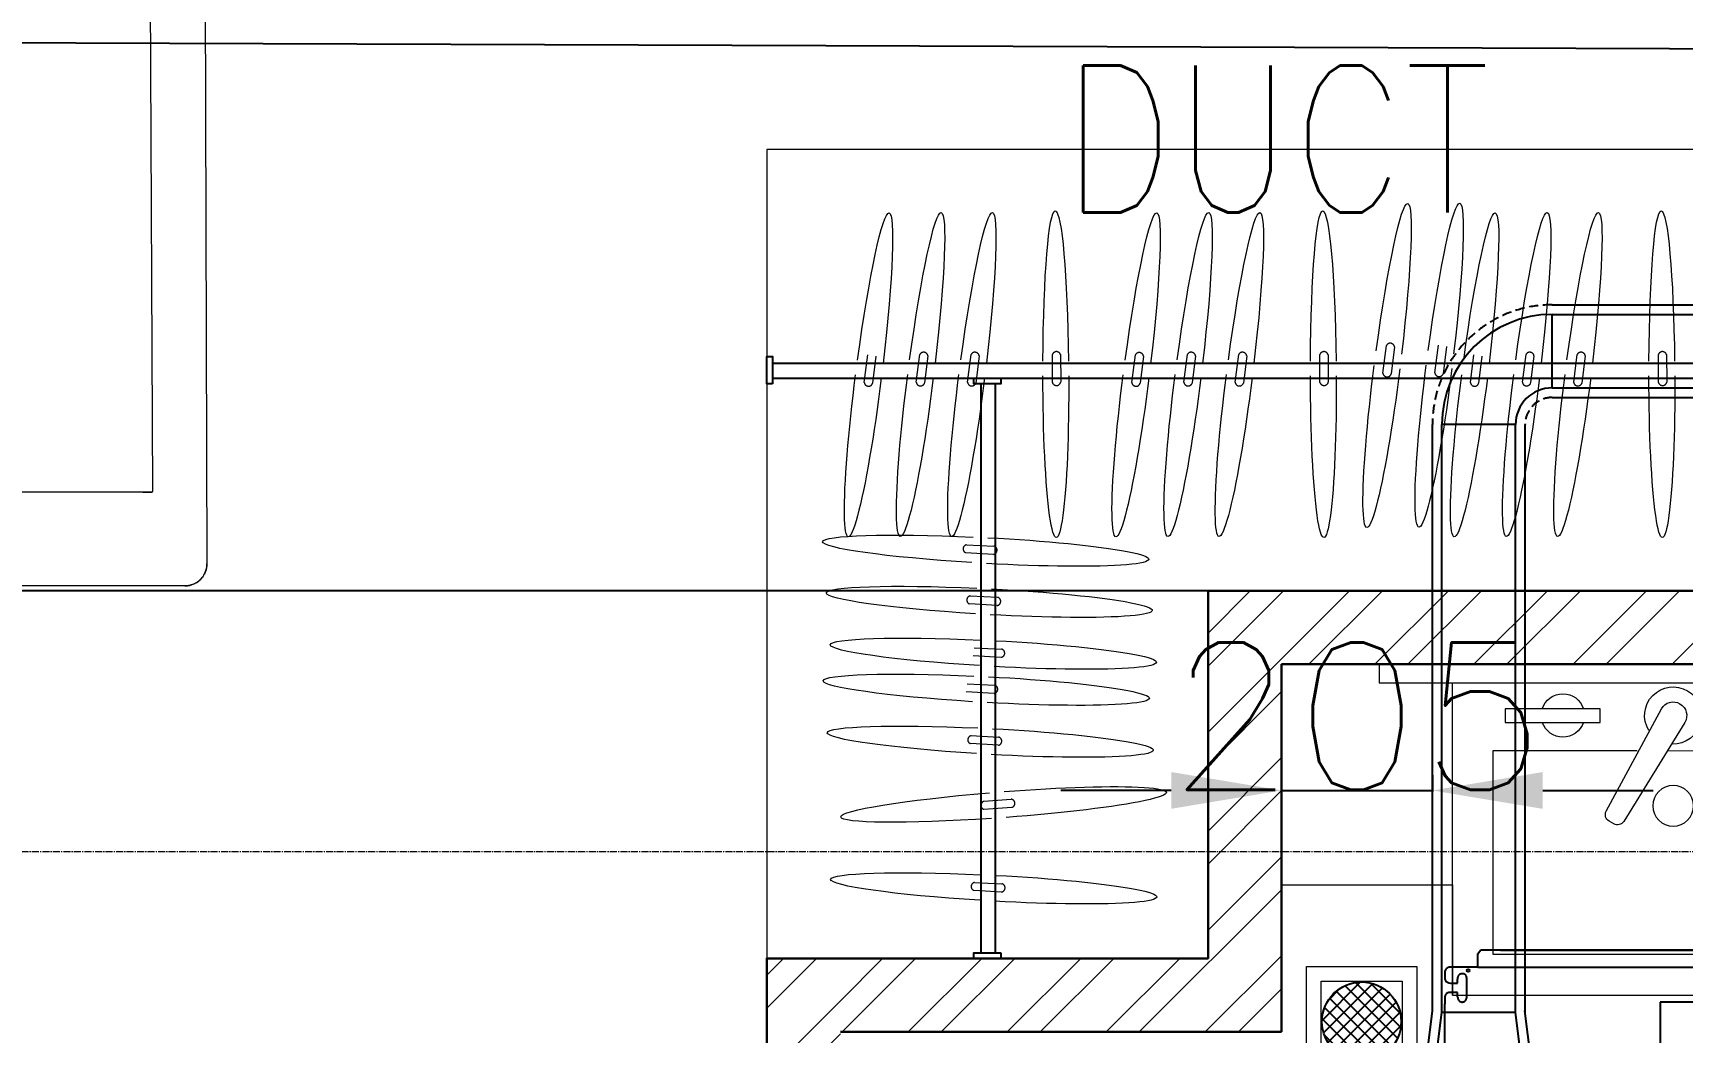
# Model space of a CAD drawing. Header units: millimetres. Extents: x -9226 to 166212, y -13 to 97274.
# Drawn here: x 33402 to 35645, y 62880 to 64239 of the extents above; entities that cross this region are included whole.
import ezdxf

# ---------------------------------------------------------------- set-up
doc = ezdxf.new("R2010")
doc.units = ezdxf.units.MM
for name, pattern in [('01-AT-PLA Floor Plans$0$DASHED', [19.05, 12.7, -6.35]), ('23491-A-XR-GRID$0$23288-XR-Unit GRIDS$0$CENTER2', [28.575, 19.05, -3.175, 3.175, -3.175]), ('23491-XR-AR-2ND FLOOR PLAN$0$23491-XR-AR-2ND FLOOR PLAN$0$Hidden_3', [7.14375, 4.7625, -2.38125])]:
    doc.linetypes.add(name, pattern=pattern)
doc.layers.get('0').update_dxf_attribs({"color": 8})
doc.layers.get('Defpoints').update_dxf_attribs({"color": 8})
for name, color, linetype in [('-TEXT', 7, 'Continuous'), ('1.INS', 8, 'Continuous'), ('1.SAD', 5, 'Continuous'), ('23491-XR-AR-2ND FLOOR PLAN$0$23491-XR-AR-2ND FLOOR PLAN$0$I-JOINERY HIDDEN', 8, '23491-XR-AR-2ND FLOOR PLAN$0$23491-XR-AR-2ND FLOOR PLAN$0$Hidden_3'), ('23491-XR-AR-2ND FLOOR PLAN$0$23491-XR-AR-2ND FLOOR PLAN$0$NEC-DR-FIXTURES', 8, 'Continuous'), ('EAD', 30, 'Continuous'), ('FAD', 3, 'Continuous'), ('INCHULATION', 253, 'Continuous'), ('M-HVAC-FCU-02', 20, 'Continuous'), ('M-HVAC-FCU-05', 20, 'Continuous'), ('UNIT', 20, 'Continuous'), ('VCD SHE', 7, 'Continuous')]:
    doc.layers.add(name, color=color, linetype=linetype)
for name, color, linetype, lineweight in [('1.XREF', 8, 'Continuous', 9), ('23491-A-XR-GRID$0$G-ANNO-GRID', 8, '23491-A-XR-GRID$0$23288-XR-Unit GRIDS$0$CENTER2', 0), ('23491-XR-AR-2ND FLOOR PLAN$0$23491-XR-AR-2ND FLOOR PLAN$0$23491-XR-AR-TYP-FLOOR$0$A-FIXT-TOIT-PLAN', 8, 'Continuous', 5), ('23491-XR-AR-2ND FLOOR PLAN$0$23491-XR-AR-2ND FLOOR PLAN$0$23491-XR-AR-TYP-FLOOR$0$A-FURN-FREE-PLAN', 8, 'Continuous', 5), ('23491-XR-AR-2ND FLOOR PLAN$0$23491-XR-AR-2ND FLOOR PLAN$0$23491-XR-AR-TYP-FLOOR$0$A-WALL-PATT', 8, 'Continuous', 5), ('23491-XR-AR-2ND FLOOR PLAN$0$23491-XR-AR-2ND FLOOR PLAN$0$A-FURN-FREE-PLAN', 8, 'Continuous', 5), ('23491-XR-AR-2ND FLOOR PLAN$0$23491-XR-AR-2ND FLOOR PLAN$0$A-WALL', 8, 'Continuous', 30), ('A-ANNO-DIMS', 8, 'Continuous', 9)]:
    doc.layers.add(name, color=color, linetype=linetype, lineweight=lineweight)
doc.styles.add('JSE', font='romans.shx', dxfattribs={"width": 0.85})
doc.styles.get("Standard").update_dxf_attribs({"font": 'romans.shx', "height": 200})
doc.dimstyles.new('ISO-25', dxfattribs={"dimtxt": 200, "dimasz": 150, "dimexe": 1.25, "dimexo": 0.625, "dimgap": 1, "dimtad": 1, "dimtoh": 1, "dimdec": 0, "dimrnd": 5, "dimtxsty": 'Standard', "dimcen": 2.5, "dimclrd": 256, "dimclre": 256, "dimclrt": 7, "dimadec": 0, "dimazin": 0, "dimtfac": 1, "dimtdec": 0, "dimtix": 1, "dimtmove": 2, "dimatfit": 3, "dimfxl": 1, "dimarcsym": 1})

# ---------------------------------------------------------------- blocks, each defined once
blk = doc.blocks.new('23491-XR-AR-2ND FLOOR PLAN$0$23491-XR-AR-2ND FLOOR PLAN$0$23491-XR-AR-TYP-FLOOR$0$Zone-6_30May22$0$A$C38B4630D')
at = {"color": 8, "linetype": 'ByBlock'}
for p, q in [((-2.2732, 0.9668), (-0.3299, 0.9728)), ((-0.2999, 0.9428), (-0.2999, -0.7972)), ((-1.7245, 0.8928), (-0.4294, 0.8988)), ((-0.4294, 0.8988), (-0.4284, 0.8988)), ((-0.4274, 0.8969), (-0.4274, -0.65))]:
    blk.add_line(p, q, dxfattribs=at)
at = {"color": 8, "linetype": 'ByBlock', "flags": 128}
for points in [[(-0.3299, 0.9728), (-0.3287, 0.9728), (-0.3275, 0.9727), (-0.3263, 0.9726), (-0.3252, 0.9724), (-0.324, 0.9722), (-0.3228, 0.9719), (-0.3216, 0.9716), (-0.3205, 0.9713), (-0.3194, 0.9709), (-0.3183, 0.9704), (-0.3172, 0.9699), (-0.3161, 0.9694), (-0.315, 0.9688), (-0.314, 0.9682), (-0.313, 0.9675), (-0.312, 0.9669), (-0.3111, 0.9661), (-0.3102, 0.9653), (-0.3093, 0.9645), (-0.3084, 0.9637), (-0.3076, 0.9628), (-0.3068, 0.9619), (-0.3061, 0.961), (-0.3054, 0.96), (-0.3047, 0.959), (-0.3041, 0.958), (-0.3035, 0.9569), (-0.3029, 0.9559), (-0.3024, 0.9548), (-0.302, 0.9537), (-0.3016, 0.9525), (-0.3012, 0.9514), (-0.3009, 0.9502), (-0.3006, 0.9491), (-0.3004, 0.9479), (-0.3002, 0.9467), (-0.3001, 0.9455), (-0.3, 0.9443), (-0.2999, 0.9431), (-0.2999, 0.9428)], [(-0.4274, 0.8978), (-0.4274, 0.8978), (-0.4274, 0.8979), (-0.4274, 0.8979), (-0.4274, 0.8979), (-0.4274, 0.898), (-0.4274, 0.898), (-0.4274, 0.8981), (-0.4275, 0.8981), (-0.4275, 0.8981), (-0.4275, 0.8982), (-0.4275, 0.8982), (-0.4275, 0.8982), (-0.4275, 0.8983), (-0.4276, 0.8983), (-0.4276, 0.8983), (-0.4276, 0.8984), (-0.4276, 0.8984), (-0.4277, 0.8984), (-0.4277, 0.8985), (-0.4277, 0.8985), (-0.4277, 0.8985), (-0.4278, 0.8985), (-0.4278, 0.8986), (-0.4278, 0.8986), (-0.4279, 0.8986), (-0.4279, 0.8986), (-0.4279, 0.8987), (-0.428, 0.8987), (-0.428, 0.8987), (-0.428, 0.8987), (-0.4281, 0.8987), (-0.4281, 0.8987), (-0.4282, 0.8987), (-0.4282, 0.8988), (-0.4282, 0.8988), (-0.4283, 0.8988), (-0.4283, 0.8988), (-0.4284, 0.8988), (-0.4284, 0.8988), (-0.4284, 0.8988)], [(-0.4274, 0.8856), (-0.4274, 0.8857), (-0.4274, 0.8859), (-0.4274, 0.886), (-0.4274, 0.8862), (-0.4274, 0.8864), (-0.4274, 0.8865), (-0.4274, 0.8867), (-0.4274, 0.8869), (-0.4274, 0.8871), (-0.4274, 0.8873), (-0.4274, 0.8875), (-0.4274, 0.8877), (-0.4274, 0.8879), (-0.4274, 0.8882), (-0.4274, 0.8884), (-0.4274, 0.8886), (-0.4274, 0.8889), (-0.4274, 0.8891), (-0.4274, 0.8894), (-0.4274, 0.8896), (-0.4274, 0.8899), (-0.4274, 0.8901), (-0.4274, 0.8904), (-0.4274, 0.8906), (-0.4274, 0.8909), (-0.4274, 0.8912), (-0.4274, 0.8914), (-0.4274, 0.8917), (-0.4274, 0.8919), (-0.4274, 0.8922), (-0.4274, 0.8925), (-0.4274, 0.8927), (-0.4274, 0.893), (-0.4274, 0.8932), (-0.4274, 0.8935), (-0.4274, 0.8937), (-0.4274, 0.8939), (-0.4274, 0.8942), (-0.4274, 0.8944), (-0.4274, 0.8946), (-0.4274, 0.8949), (-0.4274, 0.8951), (-0.4274, 0.8953), (-0.4274, 0.8955), (-0.4274, 0.8957), (-0.4274, 0.8959), (-0.4274, 0.896), (-0.4274, 0.8962), (-0.4274, 0.8964), (-0.4274, 0.8965), (-0.4274, 0.8967), (-0.4274, 0.8968), (-0.4274, 0.897), (-0.4274, 0.8971), (-0.4274, 0.8972), (-0.4274, 0.8973), (-0.4274, 0.8974), (-0.4274, 0.8975), (-0.4274, 0.8975), (-0.4274, 0.8976), (-0.4274, 0.8977), (-0.4274, 0.8977), (-0.4274, 0.8977), (-0.4274, 0.8978), (-0.4274, 0.8978), (-0.4274, 0.8978)], [(-0.4274, 0.8978), (-0.4274, 0.8978), (-0.4274, 0.8978), (-0.4274, 0.8977), (-0.4274, 0.8977), (-0.4274, 0.8976), (-0.4274, 0.8976), (-0.4274, 0.8975), (-0.4274, 0.8974), (-0.4274, 0.8974), (-0.4274, 0.8973), (-0.4274, 0.8972), (-0.4274, 0.897), (-0.4274, 0.8969)]]:
    blk.add_lwpolyline(points, dxfattribs=at)
at = {"color": 8, "linetype": 'ByBlock'}
for start, end in [(60, 90), (0, 52.5651)]:
    blk.add_arc((-0.3299, 0.9428), 0.03, start, end, dxfattribs=at)
blk = doc.blocks.new('*U148')
at = {"color": 8}
for points in [[(0.1, 467.5), (0, -532.5), (-300, -532.5), (-300, -300), (-450, -300), (-450, 300), (-300, 300), (-299.9, 467.5)], [(0, 400), (0, -400), (-25, -400), (-25, 400)], [(-25, -300), (-25, 300), (-450, 300), (-450, -300)], [(-79.1, 228.5), (-79.1, 99.2), (-60.6, 99.2), (-60.6, 228.5)], [(-79.1, -228.5), (-79.1, -99.2), (-60.6, -99.2), (-60.6, -228.5)]]:
    blk.add_lwpolyline(points, close=True, dxfattribs=at)
blk.add_lwpolyline([(-117.3, -6.3), (-117.3, 244.6), (-394.6, 244.6), (-394.6, -244.6), (-117.3, -244.6), (-117.3, -48.9)], dxfattribs=at)
blk.add_lwpolyline([(-60.3, -16, 0.999998), (-78.8, 16), (-213.5, -67.2, 0.405524), (-216.9, -80.7), (-213.1, -87.2, 0.405524), (-199.7, -91)], format="xyb", close=True, dxfattribs=at)
blk.add_circle((-192.3, 0), 27.7, dxfattribs=at)
for centre, radius, start, end in [((-69.5, 150), 29.5, 108.8563, 251.1437), ((-69.5, 150), 29.5, 287.566, 72.434), ((-69.5, 0), 38.8, 238.4369, 181.5631), ((-69.5, -150), 29.5, 108.8563, 251.1437), ((-69.5, -150), 29.5, 287.566, 72.434)]:
    blk.add_arc(centre, radius, start, end, dxfattribs=at)
blk = doc.blocks.new('23491-XR-AR-2ND FLOOR PLAN$0$23491-XR-AR-2ND FLOOR PLAN$0$A$C9ddd01cc')
at = {"layer": '23491-XR-AR-2ND FLOOR PLAN$0$23491-XR-AR-2ND FLOOR PLAN$0$NEC-DR-FIXTURES', "linetype": 'ByBlock'}
h = blk.add_hatch(dxfattribs=at)
h.set_pattern_fill('_USER', color=8, scale=17.945026, angle=163.5932, style=0, double=1, pattern_type=0)
h.set_pattern_definition([(45, (-596980.314, -23271.093), (-12.6890497, 12.6890497), []), (135, (-596980.314, -23271.093), (-12.6890497, -12.6890497), [])])
h.paths.add_polyline_path([(100, 171.8, 1), (100, 28.2, 1)])
at = {"layer": '23491-XR-AR-2ND FLOOR PLAN$0$23491-XR-AR-2ND FLOOR PLAN$0$NEC-DR-FIXTURES', "color": 8, "lineweight": 0, "ltscale": 0.5}
for points in [[(0, 0), (0, 200), (200, 200), (200, 0)], [(173.3, 173.3), (173.3, 26.7), (26.7, 26.7), (26.7, 173.3)]]:
    blk.add_lwpolyline(points, close=True, dxfattribs=at)
at = {"layer": '23491-XR-AR-2ND FLOOR PLAN$0$23491-XR-AR-2ND FLOOR PLAN$0$NEC-DR-FIXTURES', "color": 8, "linetype": 'ByBlock'}
blk.add_circle((100, 100), 71.8, dxfattribs=at)
blk = doc.blocks.new('*U512')
at = {"layer": '23491-XR-AR-2ND FLOOR PLAN$0$23491-XR-AR-2ND FLOOR PLAN$0$I-JOINERY HIDDEN', "color": 8, "linetype": 'ByBlock', "ltscale": 5, "extrusion": (-5.56122e-21, -2.50539e-08, 1), "elevation": 0}
blk.add_lwpolyline([(120.8, 18.4), (128.4, 18.4), (128.4, -18.4), (120.8, -18.4)], close=True, dxfattribs=at)
for points in [[(1463.3, 11), (128.4, 11)], [(128.4, -9), (1463.3, -9)]]:
    blk.add_lwpolyline(points, dxfattribs=at)
at = {"layer": '23491-XR-AR-2ND FLOOR PLAN$0$23491-XR-AR-2ND FLOOR PLAN$0$I-JOINERY HIDDEN', "color": 8, "linetype": 'ByBlock', "ltscale": 5, "extrusion": (-5.56122e-21, -2.50539e-08, 1)}
blk.add_lwpolyline([(1463.3, 18.4), (1470.8, 18.4), (1470.8, -18.4), (1463.3, -18.4)], close=True, dxfattribs=at)
blk = doc.blocks.new('*U150')
at = {"layer": '23491-XR-AR-2ND FLOOR PLAN$0$23491-XR-AR-2ND FLOOR PLAN$0$I-JOINERY HIDDEN', "color": 8, "linetype": 'ByBlock', "ltscale": 5, "extrusion": (-5.56122e-21, -2.50539e-08, 1), "elevation": 0}
blk.add_lwpolyline([(-174.7, 18.4), (-167.2, 18.4), (-167.2, -18.4), (-174.7, -18.4)], close=True, dxfattribs=at)
for points in [[(606.7, 11), (-167.2, 11)], [(-167.2, -9), (606.7, -9)]]:
    blk.add_lwpolyline(points, dxfattribs=at)
at = {"layer": '23491-XR-AR-2ND FLOOR PLAN$0$23491-XR-AR-2ND FLOOR PLAN$0$I-JOINERY HIDDEN', "color": 8, "linetype": 'ByBlock', "ltscale": 5, "extrusion": (-5.56122e-21, -2.50539e-08, 1)}
blk.add_lwpolyline([(606.7, 18.4), (614.2, 18.4), (614.2, -18.4), (606.7, -18.4)], close=True, dxfattribs=at)
blk = doc.blocks.new('23491-XR-AR-2ND FLOOR PLAN')
at = {"layer": '23491-XR-AR-2ND FLOOR PLAN$0$23491-XR-AR-2ND FLOOR PLAN$0$23491-XR-AR-TYP-FLOOR$0$A-WALL-PATT'}
h = blk.add_hatch(dxfattribs=at)
h.set_pattern_fill('ANSI32', color=8, scale=10)
h.paths.add_polyline_path([(37750, 65080), (37750, 64780), (37450, 64780), (36850, 64780), (36850.4, 65579.7), (36750, 65579.7), (36750, 64680), (37650, 64680), (37650, 63480), (35000, 63480), (35000, 62980), (34500, 62980), (34500, 62880), (35100, 62880), (35100, 63380), (37750, 63380), (37750, 61980), (36015, 61980), (36015, 61880), (37550, 61880), (37550, 61780), (37850, 61780), (37850, 65579.7), (37749.7, 65579.7)])
h = blk.add_hatch(dxfattribs=at)
h.set_pattern_fill('ANSI32', color=8, scale=10)
h.paths.add_polyline_path([(34500, 62980), (34400, 62980), (34400, 61980), (34300, 61980), (34300, 61880), (35215, 61880), (35215, 61980), (34500, 61980)])
at = {"layer": '23491-XR-AR-2ND FLOOR PLAN$0$23491-XR-AR-2ND FLOOR PLAN$0$23491-XR-AR-TYP-FLOOR$0$A-FURN-FREE-PLAN', "color": 8}
blk.add_lwpolyline([(35750, 63480), (35750, 64080), (34400, 64080), (34400, 62980)], dxfattribs=at)
at = {"layer": '23491-XR-AR-2ND FLOOR PLAN$0$23491-XR-AR-2ND FLOOR PLAN$0$A-FURN-FREE-PLAN', "color": 8}
for p, q in [((34532.6, 63763.2, 0), (34537.5, 63801, 0)), ((34548.3, 63799.1, 0), (34543.8, 63762.2, 0)), ((34603.3, 63763.6, 0), (34608.2, 63801.4, 0)), ((34619, 63799.5, 0), (34614.5, 63762.6, 0)), ((34673, 63763.6, 0), (34677.9, 63801.4, 0)), ((34688.7, 63799.5, 0), (34684.2, 63762.5, 0)), ((34788.4, 63763.4, 0), (34788.4, 63801.5, 0)), ((34799.3, 63801.1, 0), (34799.6, 63763.8, 0)), ((34896.4, 63763.2, 0), (34901.3, 63801, 0)), ((34912.1, 63799.1, 0), (34907.6, 63762.2, 0)), ((34967.1, 63763.6, 0), (34972, 63801.4, 0)), ((34982.9, 63799.5, 0), (34978.4, 63762.6, 0)), ((35036.8, 63763.6, 0), (35041.7, 63801.4, 0)), ((35052.6, 63799.5, 0), (35048.1, 63762.5, 0)), ((35152.2, 63763.4, 0), (35152.2, 63801.5, 0)), ((35163.2, 63801.1, 0), (35163.5, 63763.8, 0)), ((35237.7, 63775.8, 0), (35242.6, 63813.6, 0)), ((35253.5, 63811.8, 0), (35249, 63774.8, 0)), ((35308.5, 63776.2, 0), (35313.4, 63814, 0)), ((35324.2, 63812.2, 0), (35319.7, 63775.2, 0)), ((35356.7, 63763.2, 0), (35361.6, 63801, 0)), ((35372.5, 63799.1, 0), (35367.9, 63762.2, 0)), ((35427.5, 63763.6, 0), (35432.4, 63801.4, 0)), ((35443.2, 63799.5, 0), (35438.7, 63762.6, 0)), ((35497.2, 63763.6, 0), (35502.1, 63801.4, 0)), ((35512.9, 63799.5, 0), (35508.4, 63762.5, 0)), ((35612.5, 63763.4, 0), (35612.5, 63801.5, 0)), ((35623.5, 63801.1, 0), (35623.8, 63763.8, 0)), ((34708.4, 63529.5, 0), (34670.4, 63531.7, 0)), ((34671.5, 63542.6, 0), (34708.7, 63540.8, 0)), ((34713.4, 63460, 0), (34675.4, 63462.2, 0)), ((34676.4, 63473.1, 0), (34713.7, 63471.3, 0)), ((34681.9, 63402.6, 0), (34719.1, 63400.7, 0)), ((34718.9, 63389.4, 0), (34680.8, 63391.6, 0)), ((34672.4, 63353.5, 0), (34709.6, 63351.7, 0)), ((34709.3, 63340.4, 0), (34671.3, 63342.6, 0)), ((34677.8, 63283, 0), (34715, 63281.1, 0)), ((34714.8, 63269.9, 0), (34676.8, 63272.1, 0)), ((34695, 63193.7, 0), (34732.1, 63196.6, 0)), ((34733.3, 63185.4, 0), (34695.3, 63182.7, 0)), ((34682.4, 63083.5, 0), (34719.6, 63081.6, 0)), ((34719.4, 63070.3, 0), (34681.3, 63072.5, 0))]:
    blk.add_line(p, q, dxfattribs=at)
at = {"layer": '23491-XR-AR-2ND FLOOR PLAN$0$23491-XR-AR-2ND FLOOR PLAN$0$A-FURN-FREE-PLAN', "color": 8, "linetype": '23491-XR-AR-2ND FLOOR PLAN$0$23491-XR-AR-2ND FLOOR PLAN$0$Hidden_3', "ltscale": 10}
for centre, radius, start, end in [((34613.3, 63798.6, 0), 5.8, 8.9275, 151.7974), ((34683, 63798.6, 0), 5.8, 8.9275, 151.7974), ((34793.8, 63799.4, 0), 5.8, 16.3119, 159.1817), ((34906.4, 63798.2, 0), 5.8, 8.9275, 151.7974), ((34977.1, 63798.6, 0), 5.8, 8.9275, 151.7974), ((35046.8, 63798.6, 0), 5.8, 8.9275, 151.7974), ((35157.6, 63799.4, 0), 5.8, 16.3119, 159.1817), ((35247.8, 63810.9, 0), 5.8, 8.9275, 151.7974), ((35437.5, 63798.6, 0), 5.8, 8.9275, 151.7974), ((35507.2, 63798.6, 0), 5.8, 8.9275, 151.7974), ((35617.9, 63799.4, 0), 5.8, 16.3119, 159.1817), ((35243.5, 63776.6, 0), 5.78, 187.3818, 342.0344), ((35314.2, 63777, 0), 5.78, 187.3818, 342.0344), ((34538.3, 63763.9, 0), 5.78, 187.3818, 342.0344), ((34609, 63764.3, 0), 5.78, 187.3818, 342.0344), ((34678.7, 63764.3, 0), 5.78, 187.3818, 342.0344), ((34793.9, 63764.9, 0), 5.78, 194.7662, 349.4188), ((34902.1, 63763.9, 0), 5.78, 187.3818, 342.0344), ((34972.9, 63764.3, 0), 5.78, 187.3818, 342.0344), ((35042.6, 63764.3, 0), 5.78, 187.3818, 342.0344), ((35157.8, 63764.9, 0), 5.78, 194.7662, 349.4188), ((35362.5, 63763.9, 0), 5.78, 187.3818, 342.0344), ((35433.2, 63764.3, 0), 5.78, 187.3818, 342.0344), ((35502.9, 63764.3, 0), 5.78, 187.3818, 342.0344), ((35618.1, 63764.9, 0), 5.78, 194.7662, 349.4188), ((34672.8, 63537, 0), 5.8, 103.0398, 245.9097), ((34707.3, 63535.2, 0), 5.78, 281.4941, 76.1467), ((34677.7, 63467.4, 0), 5.8, 103.0398, 245.9097), ((34712.3, 63465.6, 0), 5.78, 281.4941, 76.1467), ((34717.7, 63395.1, 0), 5.78, 281.4941, 76.1467), ((34708.2, 63346.1, 0), 5.78, 281.4941, 76.1467), ((34679.1, 63277.3, 0), 5.8, 103.0398, 245.9097), ((34713.7, 63275.5, 0), 5.78, 281.4941, 76.1467), ((34697, 63188.2, 0), 5.8, 110.4242, 253.294), ((34731.5, 63190.9, 0), 5.78, 288.8785, 83.5311), ((34683.7, 63077.8, 0), 5.8, 103.0398, 245.9097), ((34718.2, 63076, 0), 5.78, 281.4941, 76.1467)]:
    blk.add_arc(centre, radius, start, end, dxfattribs=at)
at = {"layer": '23491-XR-AR-2ND FLOOR PLAN$0$23491-XR-AR-2ND FLOOR PLAN$0$A-FURN-FREE-PLAN', "color": 8, "lineweight": 0, "ltscale": 10, "extrusion": (1.18861e-10, 1.29042e-09, -1)}
for centre, major_axis, ratio, start_param, end_param in [((35242.4, 63776.2, 0), (-29.1, -230.4, 0), 0.075611, 1.691856, 4.591299), ((35313.2, 63776.6, 0), (-29.1, -230.4, 0), 0.075611, 1.691856, 4.591299), ((34537.2, 63763.5, 0), (-29.1, -230.4, 0), 0.075611, 1.691856, 4.591299), ((34608, 63763.9, 0), (-29.1, -230.4, 0), 0.075611, 1.691856, 4.591299), ((34677.7, 63763.9, 0), (-29.1, -230.4, 0), 0.075611, 1.691856, 4.591299), ((34901.1, 63763.5, 0), (-29.1, -230.4, 0), 0.075611, 1.691856, 4.591299), ((34971.8, 63763.9, 0), (-29.1, -230.4, 0), 0.075611, 1.691856, 4.591299), ((35041.5, 63763.9, 0), (-29.1, -230.4, 0), 0.075611, 1.691856, 4.591299), ((35361.4, 63763.5, 0), (-29.1, -230.4, 0), 0.075611, 1.691856, 4.591299), ((35432.2, 63763.9, 0), (-29.1, -230.4, 0), 0.075611, 1.691856, 4.591299), ((35501.9, 63763.9, 0), (-29.1, -230.4, 0), 0.075611, 1.691856, 4.591299), ((35242.4, 63776.2, 0), (-26.5, -210.1, 0), 0.082947, 4.674333, 7.892004), ((35313.2, 63776.6, 0), (-26.5, -210.1, 0), 0.082947, 4.674333, 7.892004), ((34537.2, 63763.5, 0), (-26.5, -210.1, 0), 0.082947, 4.674333, 7.892004), ((34608, 63763.9, 0), (-26.5, -210.1, 0), 0.082947, 4.674333, 7.892004), ((34677.7, 63763.9, 0), (-26.5, -210.1, 0), 0.082947, 4.674333, 7.892004), ((34901.1, 63763.5, 0), (-26.5, -210.1, 0), 0.082947, 4.674333, 7.892004), ((34971.8, 63763.9, 0), (-26.5, -210.1, 0), 0.082947, 4.674333, 7.892004), ((35041.5, 63763.9, 0), (-26.5, -210.1, 0), 0.082947, 4.674333, 7.892004), ((35361.4, 63763.5, 0), (-26.5, -210.1, 0), 0.082947, 4.674333, 7.892004), ((35432.2, 63763.9, 0), (-26.5, -210.1, 0), 0.082947, 4.674333, 7.892004), ((35501.9, 63763.9, 0), (-26.5, -210.1, 0), 0.082947, 4.674333, 7.892004)]:
    blk.add_ellipse(centre, major_axis=major_axis, ratio=ratio, start_param=start_param, end_param=end_param, dxfattribs=at)
at = {"layer": '23491-XR-AR-2ND FLOOR PLAN$0$23491-XR-AR-2ND FLOOR PLAN$0$A-FURN-FREE-PLAN', "color": 8, "lineweight": 0, "ltscale": 10, "extrusion": (-4.79752e-11, 1.29499e-09, -1)}
for centre, major_axis, ratio, start_param, end_param in [((34793, 63764.3, 0), (0.8, -232.3, 0), 0.075611, 1.691856, 4.591299), ((35156.8, 63764.3, 0), (0.8, -232.3, 0), 0.075611, 1.691856, 4.591299), ((35617.1, 63764.3, 0), (0.8, -232.3, 0), 0.075611, 1.691856, 4.591299), ((34793, 63764.3, 0), (0.7, -211.8, 0), 0.082947, 4.674333, 7.892004), ((35156.8, 63764.3, 0), (0.7, -211.8, 0), 0.082947, 4.674333, 7.892004), ((35617.1, 63764.3, 0), (0.7, -211.8, 0), 0.082947, 4.674333, 7.892004)]:
    blk.add_ellipse(centre, major_axis=major_axis, ratio=ratio, start_param=start_param, end_param=end_param, dxfattribs=at)
at = {"layer": '23491-XR-AR-2ND FLOOR PLAN$0$23491-XR-AR-2ND FLOOR PLAN$0$A-FURN-FREE-PLAN', "color": 8, "lineweight": 0, "ltscale": 10, "extrusion": (-1.29562e-09, 2.60173e-11, -1)}
for centre, major_axis, ratio, start_param, end_param in [((34707.8, 63534.2, 0), (231.9, -12.5, 0), 0.075611, 1.691856, 4.591299), ((34707.8, 63534.2, 0), (211.5, -11.4, 0), 0.082947, 4.674333, 7.892004), ((34712.7, 63464.6, 0), (231.9, -12.5, 0), 0.075611, 1.691856, 4.591299), ((34712.7, 63464.6, 0), (211.5, -11.4, 0), 0.082947, 4.674333, 7.892004), ((34718.2, 63394.1, 0), (231.9, -12.5, 0), 0.075611, 1.691856, 4.591299), ((34718.2, 63394.1, 0), (211.5, -11.4, 0), 0.082947, 4.674333, 7.892004), ((34708.7, 63345.1, 0), (231.9, -12.5, 0), 0.075611, 1.691856, 4.591299), ((34708.7, 63345.1, 0), (211.5, -11.4, 0), 0.082947, 4.674333, 7.892004), ((34714.1, 63274.5, 0), (231.9, -12.5, 0), 0.075611, 1.691856, 4.591299), ((34714.1, 63274.5, 0), (211.5, -11.4, 0), 0.082947, 4.674333, 7.892004), ((34718.7, 63075, 0), (231.9, -12.5, 0), 0.075611, 1.691856, 4.591299), ((34718.7, 63075, 0), (211.5, -11.4, 0), 0.082947, 4.674333, 7.892004)]:
    blk.add_ellipse(centre, major_axis=major_axis, ratio=ratio, start_param=start_param, end_param=end_param, dxfattribs=at)
at = {"layer": '23491-XR-AR-2ND FLOOR PLAN$0$23491-XR-AR-2ND FLOOR PLAN$0$A-FURN-FREE-PLAN', "color": 8, "lineweight": 0, "ltscale": 10, "extrusion": (-1.28821e-09, -1.40717e-10, -1)}
for major_axis, ratio, start_param, end_param in [((211.2, 15.9, 0), 0.082947, 4.674333, 7.892004), ((231.6, 17.5, 0), 0.075611, 1.691856, 4.591299)]:
    blk.add_ellipse((34732.1, 63190, 0), major_axis=major_axis, ratio=ratio, start_param=start_param, end_param=end_param, dxfattribs=at)
at = {"layer": '23491-XR-AR-2ND FLOOR PLAN$0$23491-XR-AR-2ND FLOOR PLAN$0$A-WALL', "color": 8}
for p, q in [((36900, 63380, 0), (35100, 63380, 0)), ((35100, 63380, 0), (35100, 62880, 0)), ((34500, 62880, 0), (35100, 62880, 0))]:
    blk.add_line(p, q, dxfattribs=at)
at = {"layer": '23491-XR-AR-2ND FLOOR PLAN$0$23491-XR-AR-2ND FLOOR PLAN$0$A-WALL', "color": 8, "elevation": 0}
for points in [[(35000, 63480), (35000, 62980), (34400, 62980), (34400, 61980)], [(35750, 63480), (35000, 63480)]]:
    blk.add_lwpolyline(points, dxfattribs=at)
at = {"layer": '23491-XR-AR-2ND FLOOR PLAN$0$23491-XR-AR-2ND FLOOR PLAN$0$23491-XR-AR-TYP-FLOOR$0$A-FIXT-TOIT-PLAN', "color": 8, "xscale": -0.9999999999999984, "rotation": 269.9877812038178}
blk.add_blockref('*U148', (35632.5, 63379.9, 0), dxfattribs=at)
at = {"layer": '23491-XR-AR-2ND FLOOR PLAN$0$23491-XR-AR-2ND FLOOR PLAN$0$23491-XR-AR-TYP-FLOOR$0$A-FURN-FREE-PLAN', "color": 8, "xscale": 1000.000000000007, "yscale": 1000.000000000007, "zscale": 1000.000000000007, "rotation": 270}
blk.add_blockref('23491-XR-AR-2ND FLOOR PLAN$0$23491-XR-AR-2ND FLOOR PLAN$0$23491-XR-AR-TYP-FLOOR$0$Zone-6_30May22$0$A$C38B4630D', (32665.8, 63186.7), dxfattribs=at)
at = {"layer": '23491-XR-AR-2ND FLOOR PLAN$0$23491-XR-AR-2ND FLOOR PLAN$0$A-FURN-FREE-PLAN', "color": 8, "ltscale": 10}
for name, p, rotation in [('*U512', (35870.8, 63780, 0), 180), ('*U150', (34700, 63594.2, 0), 270)]:
    blk.add_blockref(name, p, dxfattribs=dict(at, rotation=rotation))
at = {"layer": '23491-XR-AR-2ND FLOOR PLAN$0$23491-XR-AR-2ND FLOOR PLAN$0$NEC-DR-FIXTURES', "color": 8, "xscale": 0.7499999999999932, "yscale": 0.7499999999999932, "zscale": 0.7499999999999932}
blk.add_blockref('23491-XR-AR-2ND FLOOR PLAN$0$23491-XR-AR-2ND FLOOR PLAN$0$A$C9ddd01cc', (35133.8, 62819.2, 0), dxfattribs=at)
blk = doc.blocks.new('23491-A-XR-GRID')
at = {"layer": '23491-A-XR-GRID$0$G-ANNO-GRID', "color": 8, "ltscale": 0.5}
blk.add_line((-8075.9, 63125.3, 0), (56827.8, 63125.3, 0), dxfattribs=at)
blk = doc.blocks.new('XREF')
at = {"layer": 'A-ANNO-DIMS', "color": 8}
blk.add_blockref('23491-XR-AR-2ND FLOOR PLAN', (0, 0), dxfattribs=at)
blk.add_blockref('23491-A-XR-GRID', (0, 0))
blk = doc.blocks.new('*D374')
at = {"layer": 'Defpoints', "color": 0, "transparency": 16777216}
for p in [(35100, 63230, 0), (35305.1, 63230, 0.1), (35305.1, 63208.5)]:
    blk.add_point(p, dxfattribs=at)
at = {"layer": 'VCD SHE', "lineweight": -2, "transparency": 16777216}
for p, q in [((35100, 63229.3), (35100, 63207.2)), ((35305.1, 63229.3), (35305.1, 63207.2)), ((34950, 63208.5), (34800, 63208.5)), ((35100, 63208.5), (35305.1, 63208.5)), ((35455.1, 63208.5), (35605.1, 63208.5))]:
    blk.add_line(p, q, dxfattribs=at)
at = {"layer": 'VCD SHE', "transparency": 16777216}
for points in [[(34950, 63233.5), (34950, 63183.5), (35100, 63208.5)], [(35455.1, 63233.5), (35455.1, 63183.5), (35305.1, 63208.5)]]:
    blk.add_solid(points, dxfattribs=at)
at = {"layer": 'VCD SHE', "color": 7, "transparency": 16777216, "insert": (35202.6, 63309.5), "char_height": 200, "attachment_point": 5}
blk.add_mtext('205', dxfattribs=at)
blk = doc.blocks.new('1425')
at = {"layer": 'M-HVAC-FCU-02', "color": 30}
for p, q in [((-402.3, -23.8), (-402.3, -43.8)), ((402.3, -23.8), (402.3, -43.8)), ((-402.3, -43.8), (-412.3, -53.8)), ((-402.3, -63.8), (-412.3, -53.8)), ((402.3, -43.8), (-402.3, -43.8)), ((402.3, -43.8), (412.3, -53.8)), ((402.3, -63.8), (412.3, -53.8)), ((-402.3, -63.8), (-412.3, -73.8)), ((402.3, -63.8), (-402.3, -63.8)), ((402.3, -63.8), (412.3, -73.8)), ((-402.3, -83.8), (-412.3, -73.8)), ((402.3, -83.8), (-402.3, -83.8)), ((402.3, -83.8), (412.3, -73.8))]:
    blk.add_line(p, q, dxfattribs=at)
at = {"layer": 'M-HVAC-FCU-05', "color": 30}
for p, q in [((-422, 586.7), (-419.6, 592.1)), ((-422, 567.1), (-422, 586.7)), ((419.1, 592.3), (-419.6, 592.1)), ((-402.5, 592.1), (419.1, 592.3)), ((421.5, 586.9), (419.1, 592.3)), ((421.5, 567.3), (421.5, 586.9)), ((-422, 567.6), (-445.8, 567.6)), ((-422, 567.6), (421.5, 567.8)), ((421.5, 567.8), (445.3, 567.8)), ((-450.2, 561.3), (-450.2, 551.6)), ((-431.6, 552.7), (-431.6, 523.1)), ((431.1, 552.9), (431.2, 523.4)), ((449.7, 561.5), (449.7, 551.9)), ((-445.1, 544.6), (-439.4, 544.6)), ((-439.4, 544.6), (-439.4, 550.6)), ((438.9, 544.9), (438.9, 550.8)), ((444.7, 544.9), (438.9, 544.9)), ((-450.2, 524.3), (-450.2, 514.9)), ((-439.2, 531.3), (-445.9, 531.3)), ((-439.2, 524.5), (-439.2, 531.3)), ((438.7, 531.6), (445.5, 531.6)), ((438.7, 524.8), (438.7, 531.6)), ((449.7, 524.6), (449.7, 515.1)), ((-450, 47.3), (-450.2, 514.9)), ((-132, 517.4), (-265.5, 517.3)), ((-265.5, 517.3), (-265.4, 329.5)), ((-131.9, 329.6), (-132, 517.4)), ((140.3, 517.5), (273.7, 517.5)), ((140.3, 329.6), (140.3, 517.5)), ((273.7, 517.5), (273.8, 329.7)), ((450, 47.6), (449.7, 515.1)), ((29.7, 458.4), (-30.5, 458.4)), ((-30.4, 388.7), (-30.5, 458.4)), ((29.8, 388.7), (29.7, 458.4)), ((-132, 429.5), (-30.5, 429.5)), ((140.3, 429.5), (29.8, 429.5)), ((-132, 417.5), (-30.4, 417.6)), ((-31.8, 417.6), (-31.8, 329.6)), ((-30.4, 417.6), (-31.8, 417.6)), ((-30.4, 329.6), (-30.4, 417.6)), ((29.8, 329.6), (29.8, 417.6)), ((29.8, 417.6), (31.1, 417.6)), ((140.3, 417.6), (29.8, 417.6)), ((31.1, 417.6), (31.1, 329.6)), ((-30.4, 388.7), (29.8, 388.7)), ((418.7, 329.7), (-419, 329.5)), ((-418.9, 287.8), (-419, 329.5)), ((-417.9, 327.9), (417.6, 328.2)), ((-417.9, 327.9), (-417.9, 287.8)), ((-265.4, 329.5), (-131.9, 329.6)), ((-31.8, 329.6), (-30.4, 329.6)), ((31.1, 329.6), (29.8, 329.6)), ((273.8, 329.7), (140.3, 329.6)), ((417.6, 328.2), (417.6, 288.1)), ((418.7, 288.1), (418.7, 329.7)), ((-450.1, 287.8), (449.9, 288.1)), ((-531, 268.5), (-450.1, 268.6)), ((-530.9, -0.2), (-531, 268.5)), ((-480.8, 157), (-480.8, 182.5)), ((-480.8, 182.5), (-450, 182.5)), ((-450, 157), (-480.8, 157)), ((-480.8, 111.4), (-450, 111.4)), ((-480.8, 86), (-480.8, 111.4)), ((-450, 86), (-480.8, 86)), ((-450, 47.3), (-450, 56.9)), ((450, 47.6), (450, 57.2)), ((-439.2, 46.3), (-439.2, 40.3)), ((-431.4, 18.8), (-431.4, 48.4)), ((431.4, 19), (431.4, 48.6)), ((439.2, 46.5), (439.2, 40.6)), ((-439.2, 40.3), (-445, 40.3)), ((439.2, 40.6), (445, 40.6)), ((-450, 6.3), (-450, 20)), ((-445.7, 27), (-439, 27)), ((-439, 27), (-439, 20.2)), ((439, 27.3), (439, 20.4)), ((445.7, 27.3), (439, 27.3)), ((450, 6.6), (450, 20.3)), ((-420.5, -0.1), (420.5, 0.1)), ((402.3, 0.1), (402.3, -23.7)), ((420.2, 0.1), (444.7, 0.1)), ((-435, -0.1), (-530.9, -0.2)), ((-420.2, -0.1), (-444.7, -0.1)), ((-402.3, -0.1), (-402.3, -23.9)), ((402.3, -23.7), (-402.3, -23.9)), ((402.3, -23.7), (-402.3, -23.9))]:
    blk.add_line(p, q, dxfattribs=at)
at = {"layer": 'M-HVAC-FCU-05', "color": 30, "lineweight": 18}
for p, q in [((-300.6, 316.9), (307.7, 317.1)), ((-300.6, 233.5), (-300.6, 316.9)), ((307.7, 317.1), (307.7, 233.7)), ((307.7, 233.7), (-300.6, 233.5))]:
    blk.add_line(p, q, dxfattribs=at)
at = {"layer": 'M-HVAC-FCU-05', "color": 30}
for points in [[(-445.8, 567.6, 0.14745), (-447.3, 567.2, 0.057538), (-447.9, 566.8, 0.043631), (-448.4, 566.2, 0.037373), (-448.9, 565.4, 0.018686), (-449.2, 564.8, 0.02183), (-449.5, 563.9, 0.03988), (-450.1, 561.5, 0.006038), (-450.2, 561.3)], [(445.3, 567.8, -0.14745), (446.8, 567.5, -0.057538), (447.4, 567, -0.043631), (447.9, 566.4, -0.037373), (448.4, 565.6, -0.018686), (448.7, 565, -0.02183), (449.1, 564.1, -0.03988), (449.7, 561.8, -0.006038), (449.7, 561.5)], [(-435.5, 558.3, 0.03023), (-435.7, 558.3, 0.042163), (-436.2, 558.1, 0.109989), (-437.5, 557.3, 0.060394), (-438.2, 556.3, 0.042159), (-438.7, 555.4, 0.031845), (-439, 554.3, 0.028129), (-439.2, 553.1, 0.024443), (-439.4, 551.6, 0.013294), (-439.4, 550.6)], [(-431.6, 552.7, 0.018031), (-431.6, 553.2, 0.033701), (-431.7, 554.5, 0.041222), (-432, 555.7, 0.04728), (-432.4, 556.6, 0.066586), (-433, 557.4, 0.138842), (-434.5, 558.2, 0.036684), (-435, 558.3, 0.034492), (-435.5, 558.3)], [(431.1, 553, -0.018031), (431.1, 553.5, -0.033701), (431.3, 554.8, -0.041222), (431.6, 555.9, -0.04728), (432, 556.9, -0.066586), (432.6, 557.6, -0.138842), (434, 558.5, -0.036684), (434.5, 558.5, -0.034492), (435.1, 558.5)], [(435.1, 558.5, -0.03023), (435.3, 558.5, -0.042163), (435.7, 558.4, -0.109989), (437.1, 557.5, -0.060394), (437.8, 556.6, -0.042159), (438.3, 555.6, -0.031845), (438.6, 554.6, -0.028129), (438.8, 553.3, -0.024443), (438.9, 551.9, -0.013294), (438.9, 550.9)], [(449.7, 551.9, -0.032566), (449.6, 550.6, -0.04988), (449.2, 549, -0.245422), (444.9, 544.9, -0.018987), (444.7, 544.9)], [(-450.2, 551.6, 0.032566), (-450.1, 550.3, 0.04988), (-449.7, 548.7, 0.245422), (-445.4, 544.7, 0.018987), (-445.1, 544.6)], [(-445.9, 531.3, 0.028262), (-446.1, 531.3, 0.052211), (-446.7, 531.2, 0.123145), (-448.2, 530.2, 0.055731), (-448.9, 529.4, 0.037382), (-449.3, 528.6, 0.033882), (-449.7, 527.6, 0.029807), (-450, 526.4, 0.025735), (-450.1, 525, 0.009134), (-450.2, 524.3)], [(-435.3, 517.5, -0.026495), (-435.5, 517.5, -0.048004), (-436.1, 517.7, -0.118717), (-437.6, 518.9, -0.058793), (-438.3, 519.9, -0.041358), (-438.7, 521, -0.031459), (-439, 522.1, -0.027983), (-439.1, 523.3, -0.020442), (-439.2, 524.5)], [(434.9, 517.8, 0.026495), (435.1, 517.8, 0.048004), (435.7, 518, 0.118717), (437.2, 519.2, 0.058793), (437.9, 520.2, 0.041358), (438.3, 521.2, 0.031459), (438.6, 522.3, 0.027983), (438.7, 523.6, 0.020442), (438.7, 524.8)], [(445.5, 531.6, -0.028262), (445.6, 531.6, -0.052211), (446.3, 531.5, -0.123145), (447.8, 530.5, -0.055731), (448.5, 529.7, -0.037382), (448.9, 528.9, -0.033882), (449.3, 527.9, -0.029807), (449.5, 526.7, -0.025735), (449.7, 525.2, -0.009134), (449.7, 524.6)], [(-431.6, 523.1, -0.01724), (-431.7, 522.4, -0.027058), (-432, 521.1, -0.037824), (-432.5, 519.8, -0.040466), (-432.9, 518.9, -0.050447), (-433.5, 518.3, -0.055402), (-434, 517.9, -0.140685), (-435.3, 517.5)], [(431.2, 523.4, 0.01724), (431.3, 522.7, 0.027058), (431.6, 521.3, 0.037824), (432.1, 520, 0.040466), (432.5, 519.2, 0.050447), (433.1, 518.5, 0.055402), (433.6, 518.1, 0.140685), (434.9, 517.8)], [(-445, 40.3, -0.018958), (-445.2, 40.4, -0.034322), (-445.9, 40.6, -0.196303), (-449.3, 44, -0.051286), (-449.8, 45.5, -0.034229), (-450, 46.7, -0.012756), (-450, 47.3)], [(-435.4, 54, 0.03023), (-435.6, 53.9, 0.042163), (-436, 53.8, 0.109989), (-437.3, 52.9, 0.060394), (-438.1, 52, 0.042159), (-438.5, 51, 0.031845), (-438.9, 50, 0.028129), (-439.1, 48.8, 0.024443), (-439.2, 47.3, 0.013294), (-439.2, 46.3)], [(-431.4, 48.4, 0.018031), (-431.4, 48.9, 0.033701), (-431.6, 50.2, 0.041222), (-431.8, 51.4, 0.04728), (-432.3, 52.3, 0.066586), (-432.9, 53.1, 0.138842), (-434.3, 53.9, 0.036684), (-434.8, 53.9, 0.034492), (-435.4, 54)], [(431.4, 48.6, -0.018031), (431.4, 49.1, -0.033701), (431.5, 50.4, -0.041222), (431.8, 51.6, -0.04728), (432.2, 52.5, -0.066586), (432.8, 53.3, -0.138842), (434.3, 54.1, -0.036684), (434.8, 54.2, -0.034492), (435.3, 54.2)], [(435.3, 54.2, -0.03023), (435.5, 54.2, -0.042163), (436, 54.1, -0.109989), (437.3, 53.2, -0.060394), (438, 52.3, -0.042159), (438.5, 51.3, -0.031845), (438.8, 50.3, -0.028129), (439.1, 49, -0.024443), (439.2, 47.5, -0.013294), (439.2, 46.5)], [(445, 40.6, 0.018958), (445.2, 40.6, 0.034322), (445.9, 40.9, 0.196303), (449.3, 44.3, 0.051286), (449.8, 45.7, 0.034229), (449.9, 47, 0.012756), (450, 47.6)], [(-450, 20, -0.023667), (-449.9, 21.5, -0.027559), (-449.6, 22.9, -0.031647), (-449.3, 23.9, -0.050593), (-448.7, 25.1, -0.087102), (-447.7, 26.3, -0.09091), (-446.5, 26.9, -0.051146), (-445.9, 27, -0.028286), (-445.7, 27)], [(-439, 20.2, 0.024663), (-439, 18.7, 0.02816), (-438.8, 17.5, 0.038602), (-438.4, 16.3, 0.064309), (-437.7, 14.9, 0.093157), (-436.6, 13.7, 0.077975), (-435.5, 13.3, 0.035164), (-435.2, 13.2)], [(-435.2, 13.2, 0.153575), (-433.7, 13.6, 0.053761), (-433.2, 14.1, 0.04127), (-432.8, 14.6, 0.041237), (-432.3, 15.5, 0.025049), (-432, 16.2, 0.04783), (-431.4, 18.5, 0.006337), (-431.4, 18.8)], [(435.1, 13.4, -0.153575), (433.7, 13.9, -0.053761), (433.2, 14.3, -0.04127), (432.8, 14.8, -0.041237), (432.3, 15.7, -0.025049), (432, 16.5, -0.04783), (431.4, 18.8, -0.006337), (431.4, 19)], [(439, 20.4, -0.024663), (438.9, 19, -0.02816), (438.8, 17.8, -0.038602), (438.4, 16.5, -0.064309), (437.7, 15.2, -0.093157), (436.6, 14, -0.077975), (435.5, 13.5, -0.035164), (435.1, 13.4)], [(450, 20.3, 0.023667), (449.9, 21.8, 0.027559), (449.6, 23.1, 0.031647), (449.3, 24.2, 0.050593), (448.7, 25.4, 0.087102), (447.7, 26.5, 0.09091), (446.5, 27.1, 0.051146), (445.9, 27.3, 0.028286), (445.7, 27.3)], [(-444.7, -0.1, -0.056961), (-445.7, -0.1, -0.127139), (-447.5, 0.8, -0.061243), (-448.4, 1.7, -0.044469), (-449, 2.7, -0.028142), (-449.4, 3.6, -0.053001), (-450, 6.1, -0.008073), (-450, 6.3)], [(444.7, 0.1, 0.056961), (445.7, 0.2, 0.127139), (447.5, 1.1, 0.061243), (448.3, 2, 0.044469), (449, 3, 0.028142), (449.4, 3.9, 0.053001), (450, 6.3, 0.008073), (450, 6.6)]]:
    blk.add_lwpolyline(points, format="xyb", dxfattribs=at)
for centre, start_param, end_param in [((-430.2, 563), 4.712389, 10.995574), ((429.8, 563.2), -1.570796, 4.712389), ((-430.1, 345.7), 4.712389, 10.995574), ((429.8, 345.9), -1.570796, 4.712389)]:
    blk.add_ellipse(centre, major_axis=(0, 1.98), ratio=0.61, start_param=start_param, end_param=end_param, dxfattribs=at)
at = {"layer": 'M-HVAC-FCU-05', "color": 30, "lineweight": 18}
blk.add_ellipse((-407.9, 357.6), major_axis=(0, 17.9), ratio=0.61, start_param=-1.570796, end_param=4.712389, dxfattribs=at)
blk = doc.blocks.new('A$C18ec4995')
at = {"layer": 'UNIT', "linetype": 'ByBlock', "xscale": 1.585, "yscale": 0.945, "rotation": 179.9952536884985}
blk.add_blockref('1425', (-36.8, 190.4), dxfattribs=at)
blk = doc.blocks.new('A$Cae2e412a')
at = {"layer": '1.SAD', "rotation": 180}
blk.add_blockref('A$C18ec4995', (24833.1, 52086.2, 0), dxfattribs=at)

msp = doc.modelspace()

# ---------------------------------------------------------------- block references
at = {"layer": '1.XREF'}
msp.add_blockref('XREF', (0, 0), dxfattribs=at)

# ---------------------------------------------------------------- next in the draw order: linework, layer by layer
at = {"layer": '1.INS', "elevation": 0.1}
for points in [[(35468.1, 63868.9), (36069.9, 63868.9)], [(35468.1, 63742.9), (36069.9, 63742.9)], [(35305.1, 62907), (35305.1, 63705.9)], [(35431.1, 62907), (35431.1, 63705.9)], [(35280.2, 62708.6), (35305.2, 62908.6)], [(35456, 62708.6), (35431, 62908.6)]]:
    msp.add_lwpolyline(points, dxfattribs=at)
at = {"layer": '1.INS', "color": 7, "elevation": 0}
msp.add_lwpolyline([(36454.1, 63480), (27150, 63480)], dxfattribs=at)
at = {"layer": 'EAD', "extrusion": (-4.02055e-07, 3.5195e-05, 1), "elevation": 2.3}
for points in [[(35468.1, 63755.9), (35468.1, 63855.9)], [(35418.1, 63705.9), (35318.1, 63705.9)]]:
    msp.add_lwpolyline(points, dxfattribs=at)
at = {"layer": 'EAD', "elevation": 0.1}
for points in [[(35468.1, 63855.9), (36069.9, 63855.9)], [(35468.1, 63755.9), (36069.9, 63755.9)], [(35318.1, 62907), (35318.1, 63705.9)], [(35418.1, 62907), (35418.1, 63705.9)], [(35293.1, 62707), (35318.1, 62907)], [(35318.1, 62907), (35418.1, 62907)], [(35443.1, 62707), (35418.1, 62907)]]:
    msp.add_lwpolyline(points, dxfattribs=at)
at = {"layer": 'EAD', "extrusion": (-4.02055e-07, 3.5195e-05, 1)}
for radius in [150, 50]:
    msp.add_arc((35468.1, 63705.9, 2.3), radius, 90, 180, dxfattribs=at)
at = {"layer": 'FAD', "color": 7, "elevation": 0.1}
msp.add_lwpolyline([(36009.9, 63937.8), (36009.9, 64215.5), (30399.9, 64235.5)], dxfattribs=at)
at = {"layer": 'INCHULATION', "linetype": '01-AT-PLA Floor Plans$0$DASHED', "extrusion": (-4.02055e-07, 3.5195e-05, 1)}
for radius in [163, 37]:
    msp.add_arc((35468.1, 63705.9, 2.3), radius, 90, 180, dxfattribs=at)

# ---------------------------------------------------------------- next in the draw order: block references
at = {"layer": 'VCD SHE'}
msp.add_blockref('A$Cae2e412a', (11165.6, 10535.8, 0), dxfattribs=at)

# ---------------------------------------------------------------- next in the draw order: texts
at = {"layer": '-TEXT', "extrusion": (3.5195e-05, 4.02055e-07, 1), "insert": (34801, 64527.7, -8.7), "char_height": 200, "width": 2536.527, "attachment_point": 1, "text_direction": (1, 0, -3.5e-05), "style": 'JSE'}
msp.add_mtext('100 FLEX\\PDUCT', dxfattribs=at)

# ---------------------------------------------------------------- next in the draw order: dimensions: what is measured, and where the dimension line sits
at = {"layer": 'VCD SHE'}
dim = msp.add_linear_dim(base=(35305.1, 63208.5), p1=(35100, 63230, 0), p2=(35305.1, 63230, 0.1), dimstyle='ISO-25', dxfattribs=at)
dim.commit()
dim.dimension.update_dxf_attribs({"geometry": '*D374', "text_midpoint": (35202.6, 63309.5)})

doc.saveas('drawing.dxf')
